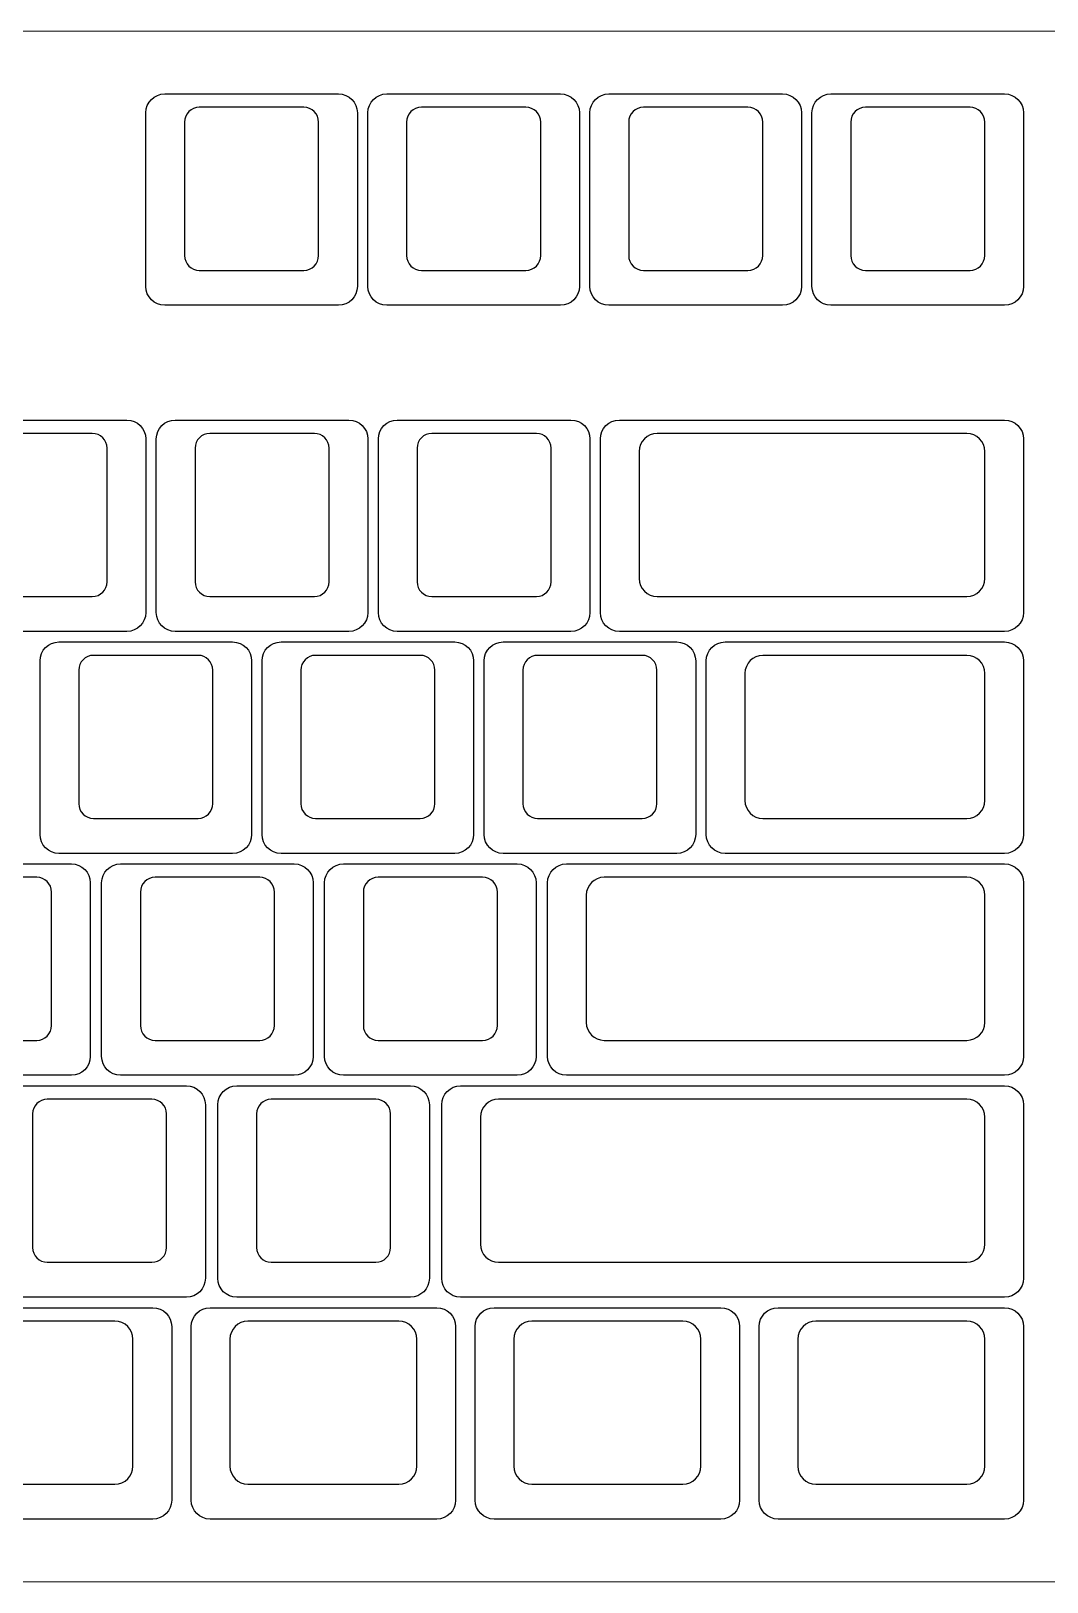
# Model space of a CAD drawing. Header units: millimetres. Extents: x -493 to 473, y -489 to 489.
# Drawn here: x 237.1 to 324.2, y 260.8 to 393.9 of the extents above; entities that cross this region are included whole.
import ezdxf

# ---------------------------------------------------------------- set-up
doc = ezdxf.new("R2010")
doc.units = ezdxf.units.MM
doc.header["$MEASUREMENT"] = 0
doc.layers.add('Layer 1', color=7, linetype='Continuous')

msp = doc.modelspace()

# ---------------------------------------------------------------- linework, layer by layer
at = {"layer": 'Layer 1', "color": 250, "lineweight": 18}
msp.add_open_spline([(37.475, 393.9468), (37.475, 393.9468), (468.0428, 393.9468), (468.0428, 393.9468), (468.0428, 393.9468), (470.9028, 393.9468), (473.2427, 391.6069), (473.2427, 388.7469), (473.2427, 388.7469), (473.2427, 388.7469), (473.2427, 266.0096), (473.2427, 266.0096), (473.2427, 266.0096), (473.2427, 263.1496), (470.9028, 260.8097), (468.0428, 260.8097), (468.0428, 260.8097), (468.0428, 260.8097), (37.475, 260.8097), (37.475, 260.8097), (37.475, 260.8097), (34.615, 260.8097), (32.2751, 263.1496), (32.2751, 266.0096), (32.2751, 266.0096), (32.2751, 266.0096), (32.2751, 388.7469), (32.2751, 388.7469), (32.2751, 388.7469), (32.2751, 391.6069), (34.615, 393.9468), (37.475, 393.9468)], degree=3, knots=[0, 0, 0, 0, 0.11111111, 0.11111111, 0.11111111, 0.11111111, 0.22222222, 0.22222222, 0.22222222, 0.22222222, 0.33333333, 0.33333333, 0.33333333, 0.33333333, 0.44444444, 0.44444444, 0.44444444, 0.44444444, 0.55555556, 0.55555556, 0.55555556, 0.55555556, 0.66666667, 0.66666667, 0.66666667, 0.66666667, 0.77777778, 0.77777778, 0.77777778, 0.77777778, 1, 1, 1, 1], dxfattribs=at)
at = {"layer": 'Layer 1', "color": 169}
for points in [[(248.5617, 370.4032), (248.5617, 370.4032), (263.4639, 370.4032), (263.4639, 370.4032), (263.4639, 370.4032), (264.3571, 370.4032), (265.0878, 371.1339), (265.0878, 372.0271), (265.0878, 372.0271), (265.0878, 372.0271), (265.0878, 386.9293), (265.0878, 386.9293), (265.0878, 386.9293), (265.0878, 387.8225), (264.3571, 388.5532), (263.4639, 388.5532), (263.4639, 388.5532), (263.4639, 388.5532), (248.5617, 388.5532), (248.5617, 388.5532), (248.5617, 388.5532), (247.6685, 388.5532), (246.9378, 387.8225), (246.9378, 386.9293), (246.9378, 386.9293), (246.9378, 386.9293), (246.9378, 372.0271), (246.9378, 372.0271), (246.9378, 372.0271), (246.9378, 371.1339), (247.6685, 370.4032), (248.5617, 370.4032)], [(267.6117, 370.4032), (267.6117, 370.4032), (282.5139, 370.4032), (282.5139, 370.4032), (282.5139, 370.4032), (283.4071, 370.4032), (284.1378, 371.1339), (284.1378, 372.0271), (284.1378, 372.0271), (284.1378, 372.0271), (284.1378, 386.9293), (284.1378, 386.9293), (284.1378, 386.9293), (284.1378, 387.8225), (283.4071, 388.5532), (282.5139, 388.5532), (282.5139, 388.5532), (282.5139, 388.5532), (267.6117, 388.5532), (267.6117, 388.5532), (267.6117, 388.5532), (266.7185, 388.5532), (265.9878, 387.8225), (265.9878, 386.9293), (265.9878, 386.9293), (265.9878, 386.9293), (265.9878, 372.0271), (265.9878, 372.0271), (265.9878, 372.0271), (265.9878, 371.1339), (266.7185, 370.4032), (267.6117, 370.4032)], [(286.6617, 370.4032), (286.6617, 370.4032), (301.5639, 370.4032), (301.5639, 370.4032), (301.5639, 370.4032), (302.4571, 370.4032), (303.1878, 371.1339), (303.1878, 372.0271), (303.1878, 372.0271), (303.1878, 372.0271), (303.1878, 386.9293), (303.1878, 386.9293), (303.1878, 386.9293), (303.1878, 387.8225), (302.4571, 388.5532), (301.5639, 388.5532), (301.5639, 388.5532), (301.5639, 388.5532), (286.6617, 388.5532), (286.6617, 388.5532), (286.6617, 388.5532), (285.7685, 388.5532), (285.0378, 387.8225), (285.0378, 386.9293), (285.0378, 386.9293), (285.0378, 386.9293), (285.0378, 372.0271), (285.0378, 372.0271), (285.0378, 372.0271), (285.0378, 371.1339), (285.7685, 370.4032), (286.6617, 370.4032)], [(305.7117, 370.4032), (305.7117, 370.4032), (320.6139, 370.4032), (320.6139, 370.4032), (320.6139, 370.4032), (321.5071, 370.4032), (322.2378, 371.1339), (322.2378, 372.0271), (322.2378, 372.0271), (322.2378, 372.0271), (322.2378, 386.9293), (322.2378, 386.9293), (322.2378, 386.9293), (322.2378, 387.8225), (321.5071, 388.5532), (320.6139, 388.5532), (320.6139, 388.5532), (320.6139, 388.5532), (305.7117, 388.5532), (305.7117, 388.5532), (305.7117, 388.5532), (304.8185, 388.5532), (304.0878, 387.8225), (304.0878, 386.9293), (304.0878, 386.9293), (304.0878, 386.9293), (304.0878, 372.0271), (304.0878, 372.0271), (304.0878, 372.0271), (304.0878, 371.1339), (304.8185, 370.4032), (305.7117, 370.4032)], [(230.4117, 342.4031), (230.4117, 342.4031), (245.3139, 342.4031), (245.3139, 342.4031), (245.3139, 342.4031), (246.2071, 342.4031), (246.9378, 343.1338), (246.9378, 344.027), (246.9378, 344.027), (246.9378, 344.027), (246.9378, 358.9292), (246.9378, 358.9292), (246.9378, 358.9292), (246.9378, 359.8224), (246.2071, 360.5531), (245.3139, 360.5531), (245.3139, 360.5531), (245.3139, 360.5531), (230.4117, 360.5531), (230.4117, 360.5531), (230.4117, 360.5531), (229.5185, 360.5531), (228.7878, 359.8224), (228.7878, 358.9292), (228.7878, 358.9292), (228.7878, 358.9292), (228.7878, 344.027), (228.7878, 344.027), (228.7878, 344.027), (228.7878, 343.1338), (229.5185, 342.4031), (230.4117, 342.4031)], [(249.4617, 342.4031), (249.4617, 342.4031), (264.3639, 342.4031), (264.3639, 342.4031), (264.3639, 342.4031), (265.2571, 342.4031), (265.9878, 343.1338), (265.9878, 344.027), (265.9878, 344.027), (265.9878, 344.027), (265.9878, 358.9292), (265.9878, 358.9292), (265.9878, 358.9292), (265.9878, 359.8224), (265.2571, 360.5531), (264.3639, 360.5531), (264.3639, 360.5531), (264.3639, 360.5531), (249.4617, 360.5531), (249.4617, 360.5531), (249.4617, 360.5531), (248.5685, 360.5531), (247.8378, 359.8224), (247.8378, 358.9292), (247.8378, 358.9292), (247.8378, 358.9292), (247.8378, 344.027), (247.8378, 344.027), (247.8378, 344.027), (247.8378, 343.1338), (248.5685, 342.4031), (249.4617, 342.4031)], [(268.5117, 342.4031), (268.5117, 342.4031), (283.4139, 342.4031), (283.4139, 342.4031), (283.4139, 342.4031), (284.3071, 342.4031), (285.0378, 343.1338), (285.0378, 344.027), (285.0378, 344.027), (285.0378, 344.027), (285.0378, 358.9292), (285.0378, 358.9292), (285.0378, 358.9292), (285.0378, 359.8224), (284.3071, 360.5531), (283.4139, 360.5531), (283.4139, 360.5531), (283.4139, 360.5531), (268.5117, 360.5531), (268.5117, 360.5531), (268.5117, 360.5531), (267.6185, 360.5531), (266.8878, 359.8224), (266.8878, 358.9292), (266.8878, 358.9292), (266.8878, 358.9292), (266.8878, 344.027), (266.8878, 344.027), (266.8878, 344.027), (266.8878, 343.1338), (267.6185, 342.4031), (268.5117, 342.4031)], [(287.5617, 342.4031), (287.5617, 342.4031), (320.6139, 342.4031), (320.6139, 342.4031), (320.6139, 342.4031), (321.5071, 342.4031), (322.2378, 343.1338), (322.2378, 344.027), (322.2378, 344.027), (322.2378, 344.027), (322.2378, 358.9292), (322.2378, 358.9292), (322.2378, 358.9292), (322.2378, 359.8224), (321.5071, 360.5531), (320.6139, 360.5531), (320.6139, 360.5531), (320.6139, 360.5531), (287.5617, 360.5531), (287.5617, 360.5531), (287.5617, 360.5531), (286.6685, 360.5531), (285.9378, 359.8224), (285.9378, 358.9292), (285.9378, 358.9292), (285.9378, 358.9292), (285.9378, 344.027), (285.9378, 344.027), (285.9378, 344.027), (285.9378, 343.1338), (286.6685, 342.4031), (287.5617, 342.4031)], [(239.4867, 323.3533), (239.4867, 323.3533), (254.3889, 323.3533), (254.3889, 323.3533), (254.3889, 323.3533), (255.2821, 323.3533), (256.0128, 324.084), (256.0128, 324.9772), (256.0128, 324.9772), (256.0128, 324.9772), (256.0128, 339.8794), (256.0128, 339.8794), (256.0128, 339.8794), (256.0128, 340.7726), (255.2821, 341.5033), (254.3889, 341.5033), (254.3889, 341.5033), (254.3889, 341.5033), (239.4867, 341.5033), (239.4867, 341.5033), (239.4867, 341.5033), (238.5935, 341.5033), (237.8628, 340.7726), (237.8628, 339.8794), (237.8628, 339.8794), (237.8628, 339.8794), (237.8628, 324.9772), (237.8628, 324.9772), (237.8628, 324.9772), (237.8628, 324.084), (238.5935, 323.3533), (239.4867, 323.3533)], [(258.5367, 323.3533), (258.5367, 323.3533), (273.4389, 323.3533), (273.4389, 323.3533), (273.4389, 323.3533), (274.3321, 323.3533), (275.0628, 324.084), (275.0628, 324.9772), (275.0628, 324.9772), (275.0628, 324.9772), (275.0628, 339.8794), (275.0628, 339.8794), (275.0628, 339.8794), (275.0628, 340.7726), (274.3321, 341.5033), (273.4389, 341.5033), (273.4389, 341.5033), (273.4389, 341.5033), (258.5367, 341.5033), (258.5367, 341.5033), (258.5367, 341.5033), (257.6435, 341.5033), (256.9128, 340.7726), (256.9128, 339.8794), (256.9128, 339.8794), (256.9128, 339.8794), (256.9128, 324.9772), (256.9128, 324.9772), (256.9128, 324.9772), (256.9128, 324.084), (257.6435, 323.3533), (258.5367, 323.3533)], [(277.5867, 323.3533), (277.5867, 323.3533), (292.4889, 323.3533), (292.4889, 323.3533), (292.4889, 323.3533), (293.3821, 323.3533), (294.1128, 324.084), (294.1128, 324.9772), (294.1128, 324.9772), (294.1128, 324.9772), (294.1128, 339.8794), (294.1128, 339.8794), (294.1128, 339.8794), (294.1128, 340.7726), (293.3821, 341.5033), (292.4889, 341.5033), (292.4889, 341.5033), (292.4889, 341.5033), (277.5867, 341.5033), (277.5867, 341.5033), (277.5867, 341.5033), (276.6935, 341.5033), (275.9628, 340.7726), (275.9628, 339.8794), (275.9628, 339.8794), (275.9628, 339.8794), (275.9628, 324.9772), (275.9628, 324.9772), (275.9628, 324.9772), (275.9628, 324.084), (276.6935, 323.3533), (277.5867, 323.3533)], [(296.6367, 323.3533), (296.6367, 323.3533), (320.6139, 323.3533), (320.6139, 323.3533), (320.6139, 323.3533), (321.5071, 323.3533), (322.2378, 324.084), (322.2378, 324.9772), (322.2378, 324.9772), (322.2378, 324.9772), (322.2378, 339.8794), (322.2378, 339.8794), (322.2378, 339.8794), (322.2378, 340.7726), (321.5071, 341.5033), (320.6139, 341.5033), (320.6139, 341.5033), (320.6139, 341.5033), (296.6367, 341.5033), (296.6367, 341.5033), (296.6367, 341.5033), (295.7434, 341.5033), (295.0128, 340.7726), (295.0128, 339.8794), (295.0128, 339.8794), (295.0128, 339.8794), (295.0128, 324.9772), (295.0128, 324.9772), (295.0128, 324.9772), (295.0128, 324.084), (295.7434, 323.3533), (296.6367, 323.3533)], [(225.6492, 304.3033), (225.6492, 304.3033), (240.5514, 304.3033), (240.5514, 304.3033), (240.5514, 304.3033), (241.4446, 304.3033), (242.1753, 305.034), (242.1753, 305.9272), (242.1753, 305.9272), (242.1753, 305.9272), (242.1753, 320.8294), (242.1753, 320.8294), (242.1753, 320.8294), (242.1753, 321.7226), (241.4446, 322.4533), (240.5514, 322.4533), (240.5514, 322.4533), (240.5514, 322.4533), (225.6492, 322.4533), (225.6492, 322.4533), (225.6492, 322.4533), (224.756, 322.4533), (224.0253, 321.7226), (224.0253, 320.8294), (224.0253, 320.8294), (224.0253, 320.8294), (224.0253, 305.9272), (224.0253, 305.9272), (224.0253, 305.9272), (224.0253, 305.034), (224.756, 304.3033), (225.6492, 304.3033)], [(244.7742, 304.3033), (244.7742, 304.3033), (259.6764, 304.3033), (259.6764, 304.3033), (259.6764, 304.3033), (260.5696, 304.3033), (261.3003, 305.034), (261.3003, 305.9272), (261.3003, 305.9272), (261.3003, 305.9272), (261.3003, 320.8294), (261.3003, 320.8294), (261.3003, 320.8294), (261.3003, 321.7226), (260.5696, 322.4533), (259.6764, 322.4533), (259.6764, 322.4533), (259.6764, 322.4533), (244.7742, 322.4533), (244.7742, 322.4533), (244.7742, 322.4533), (243.881, 322.4533), (243.1503, 321.7226), (243.1503, 320.8294), (243.1503, 320.8294), (243.1503, 320.8294), (243.1503, 305.9272), (243.1503, 305.9272), (243.1503, 305.9272), (243.1503, 305.034), (243.881, 304.3033), (244.7742, 304.3033)], [(263.8992, 304.3033), (263.8992, 304.3033), (278.8014, 304.3033), (278.8014, 304.3033), (278.8014, 304.3033), (279.6946, 304.3033), (280.4253, 305.034), (280.4253, 305.9272), (280.4253, 305.9272), (280.4253, 305.9272), (280.4253, 320.8294), (280.4253, 320.8294), (280.4253, 320.8294), (280.4253, 321.7226), (279.6946, 322.4533), (278.8014, 322.4533), (278.8014, 322.4533), (278.8014, 322.4533), (263.8992, 322.4533), (263.8992, 322.4533), (263.8992, 322.4533), (263.006, 322.4533), (262.2753, 321.7226), (262.2753, 320.8294), (262.2753, 320.8294), (262.2753, 320.8294), (262.2753, 305.9272), (262.2753, 305.9272), (262.2753, 305.9272), (262.2753, 305.034), (263.006, 304.3033), (263.8992, 304.3033)], [(283.0243, 304.3033), (283.0243, 304.3033), (320.6139, 304.3033), (320.6139, 304.3033), (320.6139, 304.3033), (321.5071, 304.3033), (322.2378, 305.034), (322.2378, 305.9272), (322.2378, 305.9272), (322.2378, 305.9272), (322.2378, 320.8294), (322.2378, 320.8294), (322.2378, 320.8294), (322.2378, 321.7226), (321.5071, 322.4533), (320.6139, 322.4533), (320.6139, 322.4533), (320.6139, 322.4533), (283.0243, 322.4533), (283.0243, 322.4533), (283.0243, 322.4533), (282.1311, 322.4533), (281.4003, 321.7226), (281.4003, 320.8294), (281.4003, 320.8294), (281.4003, 320.8294), (281.4003, 305.9272), (281.4003, 305.9272), (281.4003, 305.9272), (281.4003, 305.034), (282.1311, 304.3033), (283.0243, 304.3033)], [(235.5219, 285.2533), (235.5219, 285.2533), (250.4241, 285.2533), (250.4241, 285.2533), (250.4241, 285.2533), (251.3173, 285.2533), (252.048, 285.984), (252.048, 286.8772), (252.048, 286.8772), (252.048, 286.8772), (252.048, 301.7794), (252.048, 301.7794), (252.048, 301.7794), (252.048, 302.6726), (251.3173, 303.4033), (250.4241, 303.4033), (250.4241, 303.4033), (250.4241, 303.4033), (235.5219, 303.4033), (235.5219, 303.4033), (235.5219, 303.4033), (234.6287, 303.4033), (233.898, 302.6726), (233.898, 301.7794), (233.898, 301.7794), (233.898, 301.7794), (233.898, 286.8772), (233.898, 286.8772), (233.898, 286.8772), (233.898, 285.984), (234.6287, 285.2533), (235.5219, 285.2533)], [(254.7355, 285.2533), (254.7355, 285.2533), (269.6377, 285.2533), (269.6377, 285.2533), (269.6377, 285.2533), (270.5309, 285.2533), (271.2616, 285.984), (271.2616, 286.8772), (271.2616, 286.8772), (271.2616, 286.8772), (271.2616, 301.7794), (271.2616, 301.7794), (271.2616, 301.7794), (271.2616, 302.6726), (270.5309, 303.4033), (269.6377, 303.4033), (269.6377, 303.4033), (269.6377, 303.4033), (254.7355, 303.4033), (254.7355, 303.4033), (254.7355, 303.4033), (253.8423, 303.4033), (253.1116, 302.6726), (253.1116, 301.7794), (253.1116, 301.7794), (253.1116, 301.7794), (253.1116, 286.8772), (253.1116, 286.8772), (253.1116, 286.8772), (253.1116, 285.984), (253.8423, 285.2533), (254.7355, 285.2533)], [(273.9492, 285.2533), (273.9492, 285.2533), (320.6139, 285.2533), (320.6139, 285.2533), (320.6139, 285.2533), (321.5072, 285.2533), (322.2378, 285.984), (322.2378, 286.8772), (322.2378, 286.8772), (322.2378, 286.8772), (322.2378, 301.7794), (322.2378, 301.7794), (322.2378, 301.7794), (322.2378, 302.6726), (321.5072, 303.4033), (320.6139, 303.4033), (320.6139, 303.4033), (320.6139, 303.4033), (273.9492, 303.4033), (273.9492, 303.4033), (273.9492, 303.4033), (273.0559, 303.4033), (272.3253, 302.6726), (272.3253, 301.7794), (272.3253, 301.7794), (272.3253, 301.7794), (272.3253, 286.8772), (272.3253, 286.8772), (272.3253, 286.8772), (272.3253, 285.984), (273.0559, 285.2533), (273.9492, 285.2533)], [(228.0975, 266.2033), (228.0975, 266.2033), (247.5371, 266.2033), (247.5371, 266.2033), (247.5371, 266.2033), (248.4303, 266.2033), (249.161, 266.934), (249.161, 267.8272), (249.161, 267.8272), (249.161, 267.8272), (249.161, 282.7294), (249.161, 282.7294), (249.161, 282.7294), (249.161, 283.6226), (248.4303, 284.3533), (247.5371, 284.3533), (247.5371, 284.3533), (247.5371, 284.3533), (228.0975, 284.3533), (228.0975, 284.3533), (228.0975, 284.3533), (227.2043, 284.3533), (226.4735, 283.6226), (226.4735, 282.7294), (226.4735, 282.7294), (226.4735, 282.7294), (226.4735, 267.8272), (226.4735, 267.8272), (226.4735, 267.8272), (226.4735, 266.934), (227.2043, 266.2033), (228.0975, 266.2033)], [(252.4564, 266.2033), (252.4564, 266.2033), (271.896, 266.2033), (271.896, 266.2033), (271.896, 266.2033), (272.7892, 266.2033), (273.5199, 266.934), (273.5199, 267.8272), (273.5199, 267.8272), (273.5199, 267.8272), (273.5199, 282.7294), (273.5199, 282.7294), (273.5199, 282.7294), (273.5199, 283.6226), (272.7892, 284.3533), (271.896, 284.3533), (271.896, 284.3533), (271.896, 284.3533), (252.4564, 284.3533), (252.4564, 284.3533), (252.4564, 284.3533), (251.5632, 284.3533), (250.8324, 283.6226), (250.8324, 282.7294), (250.8324, 282.7294), (250.8324, 282.7294), (250.8324, 267.8272), (250.8324, 267.8272), (250.8324, 267.8272), (250.8324, 266.934), (251.5632, 266.2033), (252.4564, 266.2033)], [(276.8153, 266.2033), (276.8153, 266.2033), (296.2549, 266.2033), (296.2549, 266.2033), (296.2549, 266.2033), (297.1481, 266.2033), (297.8788, 266.934), (297.8788, 267.8272), (297.8788, 267.8272), (297.8788, 267.8272), (297.8788, 282.7294), (297.8788, 282.7294), (297.8788, 282.7294), (297.8788, 283.6226), (297.1481, 284.3533), (296.2549, 284.3533), (296.2549, 284.3533), (296.2549, 284.3533), (276.8153, 284.3533), (276.8153, 284.3533), (276.8153, 284.3533), (275.9221, 284.3533), (275.1913, 283.6226), (275.1913, 282.7294), (275.1913, 282.7294), (275.1913, 282.7294), (275.1913, 267.8272), (275.1913, 267.8272), (275.1913, 267.8272), (275.1913, 266.934), (275.9221, 266.2033), (276.8153, 266.2033)], [(301.1743, 266.2033), (301.1743, 266.2033), (320.6139, 266.2033), (320.6139, 266.2033), (320.6139, 266.2033), (321.5071, 266.2033), (322.2378, 266.934), (322.2378, 267.8272), (322.2378, 267.8272), (322.2378, 267.8272), (322.2378, 282.7294), (322.2378, 282.7294), (322.2378, 282.7294), (322.2378, 283.6226), (321.5071, 284.3533), (320.6139, 284.3533), (320.6139, 284.3533), (320.6139, 284.3533), (301.1743, 284.3533), (301.1743, 284.3533), (301.1743, 284.3533), (300.2811, 284.3533), (299.5503, 283.6226), (299.5503, 282.7294), (299.5503, 282.7294), (299.5503, 282.7294), (299.5503, 267.8272), (299.5503, 267.8272), (299.5503, 267.8272), (299.5503, 266.934), (300.2811, 266.2033), (301.1743, 266.2033)]]:
    msp.add_open_spline(points, degree=3, knots=[0, 0, 0, 0, 0.11111111, 0.11111111, 0.11111111, 0.11111111, 0.22222222, 0.22222222, 0.22222222, 0.22222222, 0.33333333, 0.33333333, 0.33333333, 0.33333333, 0.44444444, 0.44444444, 0.44444444, 0.44444444, 0.55555556, 0.55555556, 0.55555556, 0.55555556, 0.66666667, 0.66666667, 0.66666667, 0.66666667, 0.77777778, 0.77777778, 0.77777778, 0.77777778, 1, 1, 1, 1], dxfattribs=at)
at = {"layer": 'Layer 1', "color": 159}
for points in [[(251.5297, 387.4032), (251.5297, 387.4032), (260.4959, 387.4032), (260.4959, 387.4032), (260.4959, 387.4032), (261.1928, 387.4032), (261.7628, 386.8332), (261.7628, 386.1364), (261.7628, 386.1364), (261.7628, 386.1364), (261.7628, 374.6701), (261.7628, 374.6701), (261.7628, 374.6701), (261.7628, 373.9733), (261.1928, 373.4032), (260.4959, 373.4032), (260.4959, 373.4032), (260.4959, 373.4032), (251.5297, 373.4032), (251.5297, 373.4032), (251.5297, 373.4032), (250.8328, 373.4032), (250.2628, 373.9733), (250.2628, 374.6701), (250.2628, 374.6701), (250.2628, 374.6701), (250.2628, 386.1364), (250.2628, 386.1364), (250.2628, 386.1364), (250.2628, 386.8332), (250.8328, 387.4032), (251.5297, 387.4032)], [(270.5797, 387.4032), (270.5797, 387.4032), (279.5459, 387.4032), (279.5459, 387.4032), (279.5459, 387.4032), (280.2428, 387.4032), (280.8128, 386.8332), (280.8128, 386.1364), (280.8128, 386.1364), (280.8128, 386.1364), (280.8128, 374.6701), (280.8128, 374.6701), (280.8128, 374.6701), (280.8128, 373.9733), (280.2428, 373.4032), (279.5459, 373.4032), (279.5459, 373.4032), (279.5459, 373.4032), (270.5797, 373.4032), (270.5797, 373.4032), (270.5797, 373.4032), (269.8828, 373.4032), (269.3128, 373.9733), (269.3128, 374.6701), (269.3128, 374.6701), (269.3128, 374.6701), (269.3128, 386.1364), (269.3128, 386.1364), (269.3128, 386.1364), (269.3128, 386.8332), (269.8828, 387.4032), (270.5797, 387.4032)], [(289.6297, 387.4032), (289.6297, 387.4032), (298.5959, 387.4032), (298.5959, 387.4032), (298.5959, 387.4032), (299.2928, 387.4032), (299.8628, 386.8332), (299.8628, 386.1364), (299.8628, 386.1364), (299.8628, 386.1364), (299.8628, 374.6701), (299.8628, 374.6701), (299.8628, 374.6701), (299.8628, 373.9733), (299.2928, 373.4032), (298.5959, 373.4032), (298.5959, 373.4032), (298.5959, 373.4032), (289.6297, 373.4032), (289.6297, 373.4032), (289.6297, 373.4032), (288.9328, 373.4032), (288.3628, 373.9733), (288.3628, 374.6701), (288.3628, 374.6701), (288.3628, 374.6701), (288.3628, 386.1364), (288.3628, 386.1364), (288.3628, 386.1364), (288.3628, 386.8332), (288.9328, 387.4032), (289.6297, 387.4032)], [(308.6797, 387.4032), (308.6797, 387.4032), (317.6459, 387.4032), (317.6459, 387.4032), (317.6459, 387.4032), (318.3428, 387.4032), (318.9128, 386.8332), (318.9128, 386.1364), (318.9128, 386.1364), (318.9128, 386.1364), (318.9128, 374.6701), (318.9128, 374.6701), (318.9128, 374.6701), (318.9128, 373.9733), (318.3428, 373.4032), (317.6459, 373.4032), (317.6459, 373.4032), (317.6459, 373.4032), (308.6797, 373.4032), (308.6797, 373.4032), (308.6797, 373.4032), (307.9828, 373.4032), (307.4128, 373.9733), (307.4128, 374.6701), (307.4128, 374.6701), (307.4128, 374.6701), (307.4128, 386.1364), (307.4128, 386.1364), (307.4128, 386.1364), (307.4128, 386.8332), (307.9828, 387.4032), (308.6797, 387.4032)], [(233.3797, 359.4031), (233.3797, 359.4031), (242.3459, 359.4031), (242.3459, 359.4031), (242.3459, 359.4031), (243.0428, 359.4031), (243.6128, 358.8331), (243.6128, 358.1363), (243.6128, 358.1363), (243.6128, 358.1363), (243.6128, 346.67), (243.6128, 346.67), (243.6128, 346.67), (243.6128, 345.9732), (243.0428, 345.4031), (242.3459, 345.4031), (242.3459, 345.4031), (242.3459, 345.4031), (233.3797, 345.4031), (233.3797, 345.4031), (233.3797, 345.4031), (232.6828, 345.4031), (232.1128, 345.9732), (232.1128, 346.67), (232.1128, 346.67), (232.1128, 346.67), (232.1128, 358.1363), (232.1128, 358.1363), (232.1128, 358.1363), (232.1128, 358.8331), (232.6828, 359.4031), (233.3797, 359.4031)], [(252.4297, 359.4031), (252.4297, 359.4031), (261.3959, 359.4031), (261.3959, 359.4031), (261.3959, 359.4031), (262.0928, 359.4031), (262.6628, 358.8331), (262.6628, 358.1363), (262.6628, 358.1363), (262.6628, 358.1363), (262.6628, 346.67), (262.6628, 346.67), (262.6628, 346.67), (262.6628, 345.9732), (262.0928, 345.4031), (261.3959, 345.4031), (261.3959, 345.4031), (261.3959, 345.4031), (252.4297, 345.4031), (252.4297, 345.4031), (252.4297, 345.4031), (251.7328, 345.4031), (251.1628, 345.9732), (251.1628, 346.67), (251.1628, 346.67), (251.1628, 346.67), (251.1628, 358.1363), (251.1628, 358.1363), (251.1628, 358.1363), (251.1628, 358.8331), (251.7328, 359.4031), (252.4297, 359.4031)], [(271.4797, 359.4031), (271.4797, 359.4031), (280.4459, 359.4031), (280.4459, 359.4031), (280.4459, 359.4031), (281.1428, 359.4031), (281.7128, 358.8331), (281.7128, 358.1363), (281.7128, 358.1363), (281.7128, 358.1363), (281.7128, 346.67), (281.7128, 346.67), (281.7128, 346.67), (281.7128, 345.9732), (281.1428, 345.4031), (280.4459, 345.4031), (280.4459, 345.4031), (280.4459, 345.4031), (271.4797, 345.4031), (271.4797, 345.4031), (271.4797, 345.4031), (270.7828, 345.4031), (270.2128, 345.9732), (270.2128, 346.67), (270.2128, 346.67), (270.2128, 346.67), (270.2128, 358.1363), (270.2128, 358.1363), (270.2128, 358.1363), (270.2128, 358.8331), (270.7828, 359.4031), (271.4797, 359.4031)], [(290.8053, 359.4031), (290.8053, 359.4031), (317.3704, 359.4031), (317.3704, 359.4031), (317.3704, 359.4031), (318.2188, 359.4031), (318.9128, 358.7091), (318.9128, 357.8608), (318.9128, 357.8608), (318.9128, 357.8608), (318.9128, 346.9455), (318.9128, 346.9455), (318.9128, 346.9455), (318.9128, 346.0972), (318.2188, 345.4031), (317.3704, 345.4031), (317.3704, 345.4031), (317.3704, 345.4031), (290.8053, 345.4031), (290.8053, 345.4031), (290.8053, 345.4031), (289.9569, 345.4031), (289.2628, 346.0972), (289.2628, 346.9455), (289.2628, 346.9455), (289.2628, 346.9455), (289.2628, 357.8608), (289.2628, 357.8608), (289.2628, 357.8608), (289.2628, 358.7091), (289.9569, 359.4031), (290.8053, 359.4031)], [(242.4547, 340.3533), (242.4547, 340.3533), (251.4209, 340.3533), (251.4209, 340.3533), (251.4209, 340.3533), (252.1178, 340.3533), (252.6878, 339.7833), (252.6878, 339.0865), (252.6878, 339.0865), (252.6878, 339.0865), (252.6878, 327.6202), (252.6878, 327.6202), (252.6878, 327.6202), (252.6878, 326.9234), (252.1178, 326.3533), (251.4209, 326.3533), (251.4209, 326.3533), (251.4209, 326.3533), (242.4547, 326.3533), (242.4547, 326.3533), (242.4547, 326.3533), (241.7578, 326.3533), (241.1878, 326.9234), (241.1878, 327.6202), (241.1878, 327.6202), (241.1878, 327.6202), (241.1878, 339.0865), (241.1878, 339.0865), (241.1878, 339.0865), (241.1878, 339.7833), (241.7578, 340.3533), (242.4547, 340.3533)], [(261.5047, 340.3533), (261.5047, 340.3533), (270.4709, 340.3533), (270.4709, 340.3533), (270.4709, 340.3533), (271.1678, 340.3533), (271.7378, 339.7833), (271.7378, 339.0865), (271.7378, 339.0865), (271.7378, 339.0865), (271.7378, 327.6202), (271.7378, 327.6202), (271.7378, 327.6202), (271.7378, 326.9234), (271.1678, 326.3533), (270.4709, 326.3533), (270.4709, 326.3533), (270.4709, 326.3533), (261.5047, 326.3533), (261.5047, 326.3533), (261.5047, 326.3533), (260.8078, 326.3533), (260.2378, 326.9234), (260.2378, 327.6202), (260.2378, 327.6202), (260.2378, 327.6202), (260.2378, 339.0865), (260.2378, 339.0865), (260.2378, 339.0865), (260.2378, 339.7833), (260.8078, 340.3533), (261.5047, 340.3533)], [(280.5547, 340.3533), (280.5547, 340.3533), (289.5209, 340.3533), (289.5209, 340.3533), (289.5209, 340.3533), (290.2178, 340.3533), (290.7878, 339.7833), (290.7878, 339.0865), (290.7878, 339.0865), (290.7878, 339.0865), (290.7878, 327.6202), (290.7878, 327.6202), (290.7878, 327.6202), (290.7878, 326.9234), (290.2178, 326.3533), (289.5209, 326.3533), (289.5209, 326.3533), (289.5209, 326.3533), (280.5547, 326.3533), (280.5547, 326.3533), (280.5547, 326.3533), (279.8578, 326.3533), (279.2878, 326.9234), (279.2878, 327.6202), (279.2878, 327.6202), (279.2878, 327.6202), (279.2878, 339.0865), (279.2878, 339.0865), (279.2878, 339.0865), (279.2878, 339.7833), (279.8578, 340.3533), (280.5547, 340.3533)], [(299.8802, 340.3533), (299.8802, 340.3533), (317.3706, 340.3533), (317.3706, 340.3533), (317.3706, 340.3533), (318.2188, 340.3533), (318.9128, 339.6593), (318.9128, 338.811), (318.9128, 338.811), (318.9128, 338.811), (318.9128, 327.8957), (318.9128, 327.8957), (318.9128, 327.8957), (318.9128, 327.0474), (318.2188, 326.3533), (317.3706, 326.3533), (317.3706, 326.3533), (317.3706, 326.3533), (299.8802, 326.3533), (299.8802, 326.3533), (299.8802, 326.3533), (299.0319, 326.3533), (298.3379, 327.0474), (298.3379, 327.8957), (298.3379, 327.8957), (298.3379, 327.8957), (298.3379, 338.811), (298.3379, 338.811), (298.3379, 338.811), (298.3379, 339.6593), (299.0319, 340.3533), (299.8802, 340.3533)], [(228.6172, 321.3033), (228.6172, 321.3033), (237.5834, 321.3033), (237.5834, 321.3033), (237.5834, 321.3033), (238.2803, 321.3033), (238.8503, 320.7333), (238.8503, 320.0365), (238.8503, 320.0365), (238.8503, 320.0365), (238.8503, 308.5702), (238.8503, 308.5702), (238.8503, 308.5702), (238.8503, 307.8734), (238.2803, 307.3033), (237.5834, 307.3033), (237.5834, 307.3033), (237.5834, 307.3033), (228.6172, 307.3033), (228.6172, 307.3033), (228.6172, 307.3033), (227.9203, 307.3033), (227.3503, 307.8734), (227.3503, 308.5702), (227.3503, 308.5702), (227.3503, 308.5702), (227.3503, 320.0365), (227.3503, 320.0365), (227.3503, 320.0365), (227.3503, 320.7333), (227.9203, 321.3033), (228.6172, 321.3033)], [(247.7422, 321.3033), (247.7422, 321.3033), (256.7084, 321.3033), (256.7084, 321.3033), (256.7084, 321.3033), (257.4053, 321.3033), (257.9753, 320.7333), (257.9753, 320.0365), (257.9753, 320.0365), (257.9753, 320.0365), (257.9753, 308.5702), (257.9753, 308.5702), (257.9753, 308.5702), (257.9753, 307.8734), (257.4053, 307.3033), (256.7084, 307.3033), (256.7084, 307.3033), (256.7084, 307.3033), (247.7422, 307.3033), (247.7422, 307.3033), (247.7422, 307.3033), (247.0453, 307.3033), (246.4753, 307.8734), (246.4753, 308.5702), (246.4753, 308.5702), (246.4753, 308.5702), (246.4753, 320.0365), (246.4753, 320.0365), (246.4753, 320.0365), (246.4753, 320.7333), (247.0453, 321.3033), (247.7422, 321.3033)], [(266.8672, 321.3033), (266.8672, 321.3033), (275.8334, 321.3033), (275.8334, 321.3033), (275.8334, 321.3033), (276.5303, 321.3033), (277.1003, 320.7333), (277.1003, 320.0365), (277.1003, 320.0365), (277.1003, 320.0365), (277.1003, 308.5702), (277.1003, 308.5702), (277.1003, 308.5702), (277.1003, 307.8734), (276.5303, 307.3033), (275.8334, 307.3033), (275.8334, 307.3033), (275.8334, 307.3033), (266.8672, 307.3033), (266.8672, 307.3033), (266.8672, 307.3033), (266.1703, 307.3033), (265.6003, 307.8734), (265.6003, 308.5702), (265.6003, 308.5702), (265.6003, 308.5702), (265.6003, 320.0365), (265.6003, 320.0365), (265.6003, 320.0365), (265.6003, 320.7333), (266.1703, 321.3033), (266.8672, 321.3033)], [(286.2677, 321.3033), (286.2677, 321.3033), (317.3704, 321.3033), (317.3704, 321.3033), (317.3704, 321.3033), (318.2188, 321.3033), (318.9128, 320.6093), (318.9128, 319.761), (318.9128, 319.761), (318.9128, 319.761), (318.9128, 308.8457), (318.9128, 308.8457), (318.9128, 308.8457), (318.9128, 307.9974), (318.2188, 307.3033), (317.3704, 307.3033), (317.3704, 307.3033), (317.3704, 307.3033), (286.2677, 307.3033), (286.2677, 307.3033), (286.2677, 307.3033), (285.4193, 307.3033), (284.7254, 307.9974), (284.7254, 308.8457), (284.7254, 308.8457), (284.7254, 308.8457), (284.7254, 319.761), (284.7254, 319.761), (284.7254, 319.761), (284.7254, 320.6093), (285.4193, 321.3033), (286.2677, 321.3033)], [(238.4899, 302.2533), (238.4899, 302.2533), (247.4561, 302.2533), (247.4561, 302.2533), (247.4561, 302.2533), (248.153, 302.2533), (248.723, 301.6833), (248.723, 300.9865), (248.723, 300.9865), (248.723, 300.9865), (248.723, 289.5202), (248.723, 289.5202), (248.723, 289.5202), (248.723, 288.8234), (248.153, 288.2533), (247.4561, 288.2533), (247.4561, 288.2533), (247.4561, 288.2533), (238.4899, 288.2533), (238.4899, 288.2533), (238.4899, 288.2533), (237.793, 288.2533), (237.223, 288.8234), (237.223, 289.5202), (237.223, 289.5202), (237.223, 289.5202), (237.223, 300.9865), (237.223, 300.9865), (237.223, 300.9865), (237.223, 301.6833), (237.793, 302.2533), (238.4899, 302.2533)], [(257.7035, 302.2533), (257.7035, 302.2533), (266.6697, 302.2533), (266.6697, 302.2533), (266.6697, 302.2533), (267.3666, 302.2533), (267.9366, 301.6833), (267.9366, 300.9865), (267.9366, 300.9865), (267.9366, 300.9865), (267.9366, 289.5202), (267.9366, 289.5202), (267.9366, 289.5202), (267.9366, 288.8234), (267.3666, 288.2533), (266.6697, 288.2533), (266.6697, 288.2533), (266.6697, 288.2533), (257.7035, 288.2533), (257.7035, 288.2533), (257.7035, 288.2533), (257.0066, 288.2533), (256.4366, 288.8234), (256.4366, 289.5202), (256.4366, 289.5202), (256.4366, 289.5202), (256.4366, 300.9865), (256.4366, 300.9865), (256.4366, 300.9865), (256.4366, 301.6833), (257.0066, 302.2533), (257.7035, 302.2533)], [(277.1925, 302.2533), (277.1925, 302.2533), (317.3705, 302.2533), (317.3705, 302.2533), (317.3705, 302.2533), (318.2189, 302.2533), (318.9128, 301.5593), (318.9128, 300.711), (318.9128, 300.711), (318.9128, 300.711), (318.9128, 289.7957), (318.9128, 289.7957), (318.9128, 289.7957), (318.9128, 288.9474), (318.2189, 288.2533), (317.3705, 288.2533), (317.3705, 288.2533), (317.3705, 288.2533), (277.1925, 288.2533), (277.1925, 288.2533), (277.1925, 288.2533), (276.3441, 288.2533), (275.6503, 288.9474), (275.6503, 289.7957), (275.6503, 289.7957), (275.6503, 289.7957), (275.6503, 300.711), (275.6503, 300.711), (275.6503, 300.711), (275.6503, 301.5593), (276.3441, 302.2533), (277.1925, 302.2533)], [(231.3408, 283.2033), (231.3408, 283.2033), (244.2936, 283.2033), (244.2936, 283.2033), (244.2936, 283.2033), (245.1419, 283.2033), (245.836, 282.5093), (245.836, 281.661), (245.836, 281.661), (245.836, 281.661), (245.836, 270.7457), (245.836, 270.7457), (245.836, 270.7457), (245.836, 269.8974), (245.1419, 269.2033), (244.2936, 269.2033), (244.2936, 269.2033), (244.2936, 269.2033), (231.3408, 269.2033), (231.3408, 269.2033), (231.3408, 269.2033), (230.4925, 269.2033), (229.7984, 269.8974), (229.7984, 270.7457), (229.7984, 270.7457), (229.7984, 270.7457), (229.7984, 281.661), (229.7984, 281.661), (229.7984, 281.661), (229.7984, 282.5093), (230.4925, 283.2033), (231.3408, 283.2033)], [(255.6997, 283.2033), (255.6997, 283.2033), (268.6525, 283.2033), (268.6525, 283.2033), (268.6525, 283.2033), (269.5008, 283.2033), (270.1949, 282.5093), (270.1949, 281.661), (270.1949, 281.661), (270.1949, 281.661), (270.1949, 270.7457), (270.1949, 270.7457), (270.1949, 270.7457), (270.1949, 269.8974), (269.5008, 269.2033), (268.6525, 269.2033), (268.6525, 269.2033), (268.6525, 269.2033), (255.6997, 269.2033), (255.6997, 269.2033), (255.6997, 269.2033), (254.8514, 269.2033), (254.1573, 269.8974), (254.1573, 270.7457), (254.1573, 270.7457), (254.1573, 270.7457), (254.1573, 281.661), (254.1573, 281.661), (254.1573, 281.661), (254.1573, 282.5093), (254.8514, 283.2033), (255.6997, 283.2033)], [(280.0586, 283.2033), (280.0586, 283.2033), (293.0114, 283.2033), (293.0114, 283.2033), (293.0114, 283.2033), (293.8597, 283.2033), (294.5538, 282.5093), (294.5538, 281.661), (294.5538, 281.661), (294.5538, 281.661), (294.5538, 270.7457), (294.5538, 270.7457), (294.5538, 270.7457), (294.5538, 269.8974), (293.8597, 269.2033), (293.0114, 269.2033), (293.0114, 269.2033), (293.0114, 269.2033), (280.0586, 269.2033), (280.0586, 269.2033), (280.0586, 269.2033), (279.2103, 269.2033), (278.5162, 269.8974), (278.5162, 270.7457), (278.5162, 270.7457), (278.5162, 270.7457), (278.5162, 281.661), (278.5162, 281.661), (278.5162, 281.661), (278.5162, 282.5093), (279.2103, 283.2033), (280.0586, 283.2033)], [(304.4176, 283.2033), (304.4176, 283.2033), (317.3704, 283.2033), (317.3704, 283.2033), (317.3704, 283.2033), (318.2187, 283.2033), (318.9128, 282.5093), (318.9128, 281.661), (318.9128, 281.661), (318.9128, 281.661), (318.9128, 270.7457), (318.9128, 270.7457), (318.9128, 270.7457), (318.9128, 269.8974), (318.2187, 269.2033), (317.3704, 269.2033), (317.3704, 269.2033), (317.3704, 269.2033), (304.4176, 269.2033), (304.4176, 269.2033), (304.4176, 269.2033), (303.5693, 269.2033), (302.8752, 269.8974), (302.8752, 270.7457), (302.8752, 270.7457), (302.8752, 270.7457), (302.8752, 281.661), (302.8752, 281.661), (302.8752, 281.661), (302.8752, 282.5093), (303.5693, 283.2033), (304.4176, 283.2033)]]:
    msp.add_open_spline(points, degree=3, knots=[0, 0, 0, 0, 0.11111111, 0.11111111, 0.11111111, 0.11111111, 0.22222222, 0.22222222, 0.22222222, 0.22222222, 0.33333333, 0.33333333, 0.33333333, 0.33333333, 0.44444444, 0.44444444, 0.44444444, 0.44444444, 0.55555556, 0.55555556, 0.55555556, 0.55555556, 0.66666667, 0.66666667, 0.66666667, 0.66666667, 0.77777778, 0.77777778, 0.77777778, 0.77777778, 1, 1, 1, 1], dxfattribs=at)

doc.saveas('drawing.dxf')
